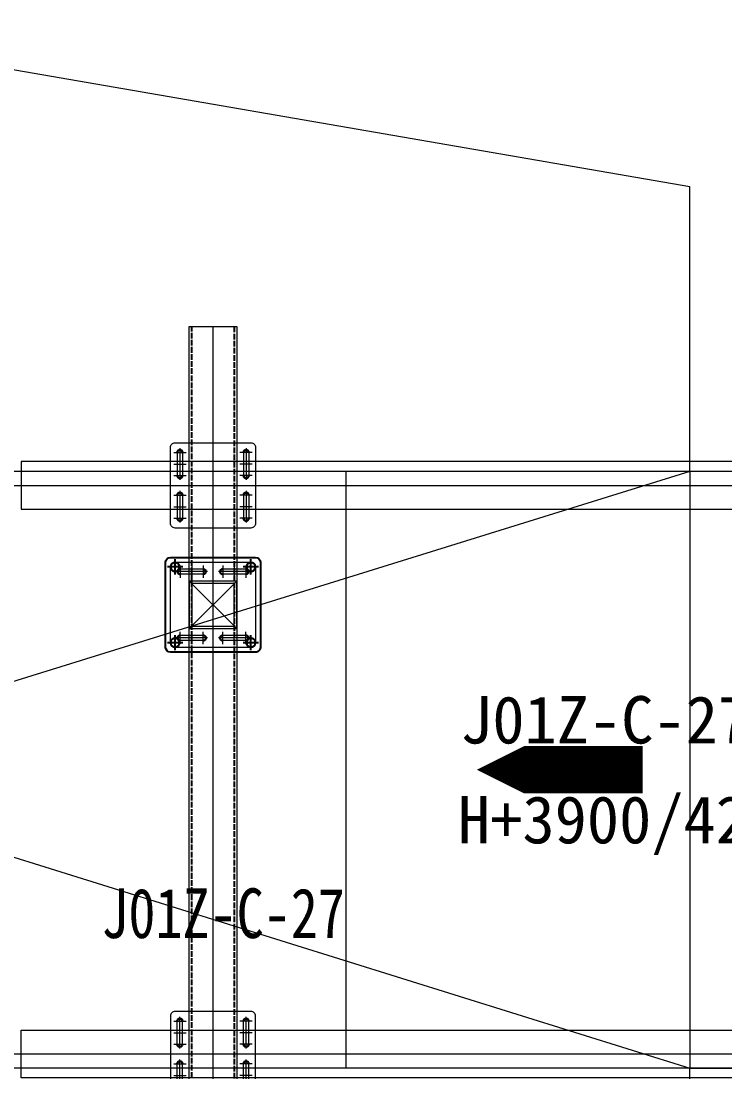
# Model space of a CAD drawing. Header units: millimetres. Extents: x 845401 to 948039, y 511594 to 550263.
# Drawn here: x 897563 to 899049, y 531304 to 533522 of the extents above; entities that cross this region are included whole.
import ezdxf

# ---------------------------------------------------------------- set-up
doc = ezdxf.new("R2010")
doc.units = ezdxf.units.MM
doc.linetypes.add('ACAD_ISO02W100', pattern=[15, 12, -3])
doc.linetypes.add('CENTER', pattern=[0])
for name, color, linetype in [('00', 7, 'Continuous'), ('3中心线层', 1, 'CENTER'), ('虚线', 4, 'ACAD_ISO02W100')]:
    doc.layers.add(name, color=color, linetype=linetype)
for name, color, linetype, lineweight in [('A-剖-0.10mm.......SECT-L01', 255, 'Continuous', 18), ('中心线', 1, 'CENTER', 9), ('物流设备', 7, 'Continuous', 5), ('粗实线', 7, 'Continuous', 30)]:
    doc.layers.add(name, color=color, linetype=linetype, lineweight=lineweight)
doc.styles.add('宋体', font='simsun.ttc', dxfattribs={"width": 0.8, "height": 700})

# ---------------------------------------------------------------- blocks, each defined once
blk = doc.blocks.new('*U100545')
at = {"color": 1}
blk.add_lwpolyline([(0, -630), (2027, -630), (2027, 630), (0, 630)], close=True, dxfattribs=at)
at = {"color": 4}
blk.add_lwpolyline([(0, -600), (2027, -600), (2027, 600), (0, 600)], close=True, dxfattribs=at)
blk.add_lwpolyline([(100, 0, 100, 100, 0), (250, 0, 200, 0, 0), (450, 0, 0, 0, 0)], format="xyseb")
for tag, p in [('设备编号', (485.2, 55.3)), ('设备高度', (489.7, -155.6))]:
    blk.add_attdef(tag, p, '', height=100)
at = {"flags": 1}
blk.add_attdef('设备类型', (13586.6, -37.1), '', height=100, dxfattribs=at)
blk = doc.blocks.new('*U100571')
at = {"color": 1}
blk.add_lwpolyline([(0, -630), (1826.1, -630), (1826.1, 630), (0, 630)], close=True, dxfattribs=at)
at = {"color": 4}
blk.add_lwpolyline([(0, -600), (1826.1, -600), (1826.1, 600), (0, 600)], close=True, dxfattribs=at)
blk.add_lwpolyline([(100, 0, 100, 100, 0), (250, 0, 200, 0, 0), (450, 0, 0, 0, 0)], format="xyseb")
for tag, p in [('设备编号', (485.2, 55.3)), ('设备高度', (489.7, -155.6))]:
    blk.add_attdef(tag, p, '', height=100)
at = {"flags": 1}
blk.add_attdef('设备类型', (13112.7, -37.1), '', height=100, dxfattribs=at)
blk = doc.blocks.new('C线')
at = {"layer": 'A-剖-0.10mm.......SECT-L01', "color": 2}
for p, q in [((980845.1, 472009.5, -3.6), (978818.1, 472359.3, 13.6)), ((980845.1, 471409.5, -3.6), (980845.1, 472009.5, -3.6)), ((980845.1, 471409, -3.6), (978818.1, 470779.5, 25.4)), ((978818.1, 470781, -3.6), (980845.1, 470149.5, 25.4))]:
    blk.add_line(p, q, dxfattribs=at)
blk.add_lwpolyline([(983151.2, 469705.2), (980845.1, 469705.2), (980845.1, 470149.5), (983145.2, 470141.6)], close=True, dxfattribs=at)
at = {"layer": '物流设备', "color": 0}
ref = blk.add_blockref('*U100545', (980845.1, 470779.5, 25.4), dxfattribs=dict(at, xscale=-1))
ref.add_attrib('设备高度', 'H+3900/4250(+600/950)', (980355.3, 470624, 25.4), dxfattribs={"layer": '0', "height": 100})
ref.add_attrib('设备编号', 'J01Z-C-27', (980359.8, 470834.8, 25.4), dxfattribs={"layer": '0', "height": 100})
ref = blk.add_blockref('*U100571', (981945.2, 470779.5, 25.4), dxfattribs=dict(at, xscale=-1))
ref.add_attrib('设备高度', 'H+3900(+600)', (981455.4, 470624, 25.4), dxfattribs={"layer": '0', "height": 100})
ref.add_attrib('设备编号', 'J01Z-C-26', (981459.9, 470834.8, 25.4), dxfattribs={"layer": '0', "height": 100})
at = {"layer": 'A-剖-0.10mm.......SECT-L01', "color": 1, "insert": (979602.2, 470529.2), "char_height": 105, "width": 1150.178, "attachment_point": 1, "style": '宋体'}
blk.add_mtext('J01Z-C-27', dxfattribs=at)
blk = doc.blocks.new('G$C0CC04805')
for p, q in [((48.2, 18.5), (-0.8, 18.5)), ((48.2, 7.5), (-0.8, 7.5))]:
    blk.add_line(p, q)
at = {"layer": '中心线'}
for p, q in [((-0.8, 25.9), (-0.8, 0)), ((23.7, 25.9), (23.7, 0)), ((48.2, 25.9), (48.2, 0)), ((57.3, 13), (-9.5, 13))]:
    blk.add_line(p, q, dxfattribs=at)
at = {"layer": '粗实线'}
for centre, start, end in [((-0.8, 13), 90, 270), ((48.2, 13), 270, 90)]:
    blk.add_arc(centre, 5.5, start, end, dxfattribs=at)
blk = doc.blocks.new('G$C4B261617')
blk.add_lwpolyline([(165, -5), (5, -5, -0.414214), (-5, 5), (-5, 165, -0.414214), (5, 175), (165, 175, -0.414214), (175, 165), (175, 5, -0.414214)], format="xyb", close=True)
at = {"rotation": 90.00000000000001}
for p in [(28, 106.3), (28, 16.3)]:
    blk.add_blockref('G$C0CC04805', p, dxfattribs=at)
at = {"xscale": -1, "rotation": 270}
for p in [(142, 106.3), (142, 16.3)]:
    blk.add_blockref('G$C0CC04805', p, dxfattribs=at)
blk = doc.blocks.new('G$C42BA1229')
for p, q in [((0, 140), (1870, 140)), ((0, 40), (0, 140)), ((1870, 140), (1870, 40)), ((1870, 40), (0, 40))]:
    blk.add_line(p, q)
at = {"layer": '虚线'}
for p, q in [((0, 135), (1870, 135)), ((1870, 45), (0, 45))]:
    blk.add_line(p, q, dxfattribs=at)
at = {"color": 1, "xscale": -1, "rotation": 89.99999999999977}
blk.add_blockref('G$C4B261617', (420, 175), dxfattribs=at)
at = {"color": 1, "rotation": 269.9999999999999}
blk.add_blockref('G$C4B261617', (1450, 175), dxfattribs=at)
blk = doc.blocks.new('G$C701B5E6C')
at = {"ltscale": 20}
blk.add_lwpolyline([(40, 40), (40, 140), (140, 140), (140, 40)], close=True, dxfattribs=at)
at = {"color": 2, "ltscale": 20}
blk.add_lwpolyline([(45, 45), (45, 135), (135, 135), (135, 45)], close=True, dxfattribs=at)
at = {"layer": 'A-剖-0.10mm.......SECT-L01'}
for p, q in [((140, 40), (40, 140)), ((140, 140), (40, 40))]:
    blk.add_line(p, q, dxfattribs=at)
at = {"color": 1, "xscale": -1, "rotation": 89.99999999999974}
blk.add_blockref('G$C4B261617', (175, 175), dxfattribs=at)
blk = doc.blocks.new('G$CCE96E720')
at = {"color": 7, "linetype": 'Continuous', "lineweight": 25}
for p, q in [((190, 200), (10, 200)), ((0, 190), (0, 10)), ((200, 10), (200, 190)), ((10, 0), (190, 0))]:
    blk.add_line(p, q, dxfattribs=at)
for centre in [(20, 180), (180, 180), (20, 20), (180, 20)]:
    blk.add_circle(centre, 9.5, dxfattribs=at)
for centre, start, end in [((10, 190), 90, 180), ((190, 190), 0, 90), ((10, 10), 180, 270), ((190, 10), 270, 0)]:
    blk.add_arc(centre, 10, start, end, dxfattribs=at)
at = {"layer": '3中心线层', "ltscale": 20}
for p, q in [((36, 180), (4, 180)), ((20, 164), (20, 196)), ((196, 180), (164, 180)), ((180, 164), (180, 196)), ((20, 4), (20, 36)), ((180, 4), (180, 36)), ((36, 20), (4, 20)), ((196, 20), (164, 20))]:
    blk.add_line(p, q, dxfattribs=at)
blk = doc.blocks.new('G$C2713E08D')
at = {"ltscale": 20}
blk.add_lwpolyline([(50, 40), (150, 40), (150, 140), (50, 140)], close=True, dxfattribs=at)
at = {"color": 2, "ltscale": 20}
blk.add_lwpolyline([(55, 45), (145, 45), (145, 135), (55, 135)], close=True, dxfattribs=at)
at = {"layer": 'A-剖-0.10mm.......SECT-L01'}
for p, q in [((50, 140), (150, 40)), ((150, 140), (50, 40))]:
    blk.add_line(p, q, dxfattribs=at)
at = {"layer": 'A-剖-0.10mm.......SECT-L01', "xscale": -1, "rotation": 270}
blk.add_blockref('G$CCE96E720', (0, -10), dxfattribs=at)
blk = doc.blocks.new('G$CAE1C0C6B')
at = {"layer": 'A-剖-0.10mm.......SECT-L01', "xscale": -1, "rotation": 270}
blk.add_blockref('G$C2713E08D', (10, 0), dxfattribs=at)
blk = doc.blocks.new('G$C8AF01A7C')
at = {"layer": 'A-剖-0.10mm.......SECT-L01'}
blk.add_blockref('G$CAE1C0C6B', (0, 0), dxfattribs=at)
at = {"layer": 'A-剖-0.10mm.......SECT-L01', "rotation": 90}
blk.add_blockref('G$C701B5E6C', (190, 10), dxfattribs=at)
blk = doc.blocks.new('BC线平台')
at = {"layer": 'A-剖-0.10mm.......SECT-L01', "color": 2, "elevation": 1}
for points in [[(776874.5, 364450.4), (808174.1, 364450.5), (808174.1, 364550.5), (776874.5, 364550.4)], [(776874.5, 363350.4), (808174.1, 363350.4), (808174.1, 363250.4), (776874.5, 363250.4)]]:
    blk.add_lwpolyline(points, close=True, dxfattribs=at)
at = {"layer": '中心线'}
blk.add_line((777279.9, 362965.4, 1), (777279.9, 364835.4, 1), dxfattribs=at)
at = {"layer": 'A-剖-0.10mm.......SECT-L01', "rotation": 90}
blk.add_blockref('G$C42BA1229', (777369.9, 362965.4, 1), dxfattribs=at)
at = {"layer": 'A-剖-0.10mm.......SECT-L01', "xscale": -1, "rotation": 89.99999999999952}
blk.add_blockref('G$C8AF01A7C', (777379.9, 364348.4, 1), dxfattribs=at)

msp = doc.modelspace()

# ---------------------------------------------------------------- block references
at = {"layer": '00'}
for name, p in [('BC线平台', (120688.3, 168041.3, -1)), ('C线', (-81869.8, 61162.2))]:
    msp.add_blockref(name, p, dxfattribs=at)

doc.saveas('drawing.dxf')
